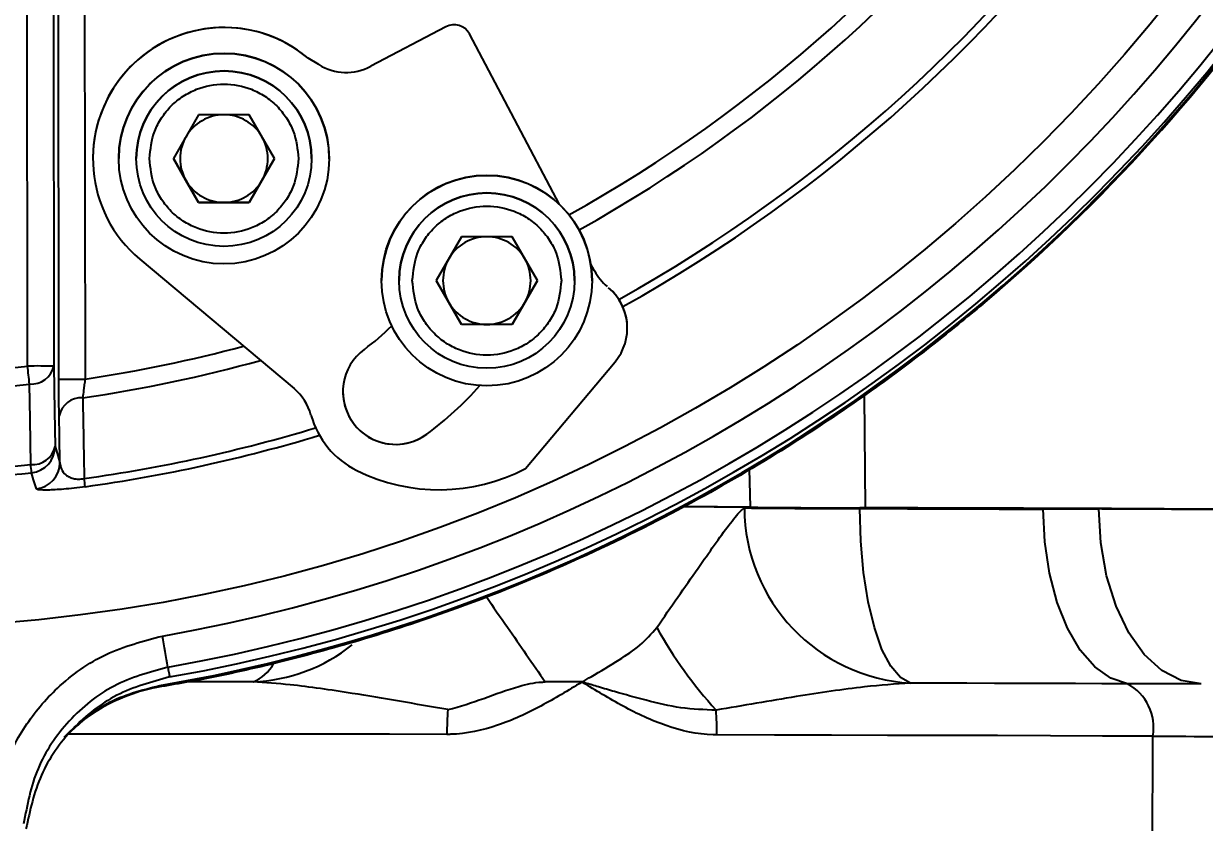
# Model space of a CAD drawing. Header units: millimetres. Extents: x 2384 to 4064, y 886 to 2074.
# Drawn here: x 2917.2 to 2984.5, y 1702.4 to 1748 of the extents above; entities that cross this region are included whole.
import ezdxf

# ---------------------------------------------------------------- set-up
doc = ezdxf.new("R2010")
doc.units = ezdxf.units.MM
doc.layers.add('标注', color=3, linetype='Continuous', lineweight=13)
doc.styles.add('SLDTEXTSTYLE1', font='txt.shx', dxfattribs={"width": 0.7, "bigfont": 'gbcbig.shx'})
doc.dimstyles.new('SLDDIMSTYLE12$0', dxfattribs={"dimtxt": 12, "dimasz": 10, "dimexe": 0, "dimexo": 0.0625, "dimgap": 0.875, "dimtad": 1, "dimdec": 1, "dimlfac": 1.8, "dimrnd": 1e-09, "dimzin": 12, "dimdsep": 46, "dimtxsty": 'SLDTEXTSTYLE1', "dimcen": 0.09, "dimdle": 8.16, "dimclrd": 3, "dimclre": 3, "dimadec": 0, "dimazin": 3, "dimtfac": 1, "dimtdec": 1, "dimtofl": 0, "dimtmove": 0, "dimatfit": 3, "dimfxl": 0, "dimfrac": 2, "dimtolj": 1, "dimlwd": 5, "dimlwe": 5, "dimarcsym": 0})

# ---------------------------------------------------------------- blocks, each defined once
blk = doc.blocks.new('*D53')
at = {"layer": 'Defpoints', "color": 0, "transparency": 16777216}
for p in [(2707.741, 1785.165), (2948.879, 1689.67), (2948.879, 1637.543)]:
    blk.add_point(p, dxfattribs=at)
at = {"layer": '标注', "color": 3, "lineweight": 5, "transparency": 16777216}
blk.add_line((2707.741, 1785.103), (2707.741, 1637.543), dxfattribs=at)
at = {"layer": '标注', "color": 3, "linetype": 'Continuous', "lineweight": 5, "transparency": 16777216}
for p, q in [((2948.879, 1689.607), (2948.879, 1637.543)), ((2717.741, 1637.543), (2938.879, 1637.543))]:
    blk.add_line(p, q, dxfattribs=at)
at = {"layer": '标注', "color": 3, "transparency": 16777216}
for points in [[(2717.741, 1639.21), (2717.741, 1635.877), (2707.741, 1637.543)], [(2938.879, 1639.21), (2938.879, 1635.877), (2948.879, 1637.543)]]:
    blk.add_solid(points, dxfattribs=at)
at = {"layer": '标注', "color": 0, "transparency": 16777216, "insert": (2828.31, 1643.418), "char_height": 10, "attachment_point": 5, "style": 'SLDTEXTSTYLE1'}
blk.add_mtext('\\A1;245', dxfattribs=at)

msp = doc.modelspace()

# ---------------------------------------------------------------- linework, layer by layer
at = {"color": 7, "linetype": 'Continuous', "lineweight": 25}
for p, q in [((2917.41, 1728.456), (2917.352, 1773.671)), ((2918.85, 1773.669), (2918.907, 1728.453)), ((2919.192, 1727.712), (2919.134, 1773.612)), ((2920.631, 1773.609), (2920.69, 1727.709)), ((2941.259, 1747.799), (2936.979, 1745.541)), ((2941.259, 1747.799), (2936.979, 1745.541)), ((2947.737, 1737.667), (2942.61, 1747.382)), ((2942.61, 1747.382), (2942.61, 1747.382)), ((2947.737, 1737.667), (2942.61, 1747.382)), ((2934.013, 1745.634), (2933.413, 1746.002)), ((2933.413, 1746.002), (2933.413, 1746.002)), ((2934.013, 1745.634), (2933.413, 1746.002)), ((2934.013, 1745.634), (2934.013, 1745.634)), ((2936.979, 1745.541), (2936.979, 1745.541)), ((2927.165, 1742.776), (2925.722, 1740.276)), ((2930.052, 1742.776), (2927.165, 1742.776)), ((2931.495, 1740.276), (2930.052, 1742.776)), ((2923.609, 1740.282), (2923.609, 1740.282)), ((2925.722, 1740.276), (2927.165, 1737.776)), ((2926.443, 1739.026), (2925.722, 1740.276)), ((2930.052, 1737.776), (2931.495, 1740.276)), ((2931.495, 1740.276), (2930.774, 1739.026)), ((2933.609, 1740.271), (2933.609, 1740.271)), ((2927.165, 1737.776), (2926.443, 1739.026)), ((2930.774, 1739.026), (2930.052, 1737.776)), ((2927.165, 1737.776), (2930.052, 1737.776)), ((2927.165, 1737.776), (2927.165, 1737.776)), ((2928.609, 1737.776), (2927.165, 1737.776)), ((2930.052, 1737.776), (2928.609, 1737.776)), ((2930.052, 1737.776), (2930.052, 1737.776)), ((2942.153, 1735.824), (2940.71, 1733.324)), ((2945.04, 1735.824), (2942.153, 1735.824)), ((2946.484, 1733.324), (2945.04, 1735.824)), ((2923.804, 1734.551), (2932.606, 1727.165)), ((2949.734, 1733.884), (2949.518, 1734.293)), ((2949.734, 1733.884), (2949.518, 1734.293)), ((2949.734, 1733.884), (2949.734, 1733.884)), ((2937.597, 1733.331), (2937.597, 1733.331)), ((2938.597, 1733.33), (2938.597, 1733.33)), ((2940.71, 1733.324), (2942.153, 1730.824)), ((2941.432, 1732.074), (2940.71, 1733.324)), ((2945.04, 1730.824), (2946.484, 1733.324)), ((2946.484, 1733.324), (2945.762, 1732.074)), ((2949.597, 1733.318), (2949.597, 1733.318)), ((2942.153, 1730.824), (2941.432, 1732.074)), ((2945.762, 1732.074), (2945.04, 1730.824)), ((2943.597, 1730.824), (2942.153, 1730.824)), ((2945.04, 1730.824), (2943.597, 1730.824)), ((2951.608, 1730.619), (2951.608, 1730.619)), ((2945.806, 1722.616), (2950.907, 1728.694)), ((2965.116, 1726.783), (2965.162, 1720.37)), ((2958.64, 1720.405), (2958.583, 1722.598)), ((2958.281, 1720.366), (2958.281, 1720.404)), ((2964.867, 1720.331), (2964.867, 1720.369)), ((2975.325, 1720.296), (2978.498, 1720.322)), ((2924.947, 1710.241), (2924.947, 1710.163)), ((2984.333, 1710.336), (2980.13, 1710.341)), ((2983.859, 1710.353), (2984.254, 1710.351)), ((2981.539, 1690.355), (2981.571, 1707.355))]:
    msp.add_line(p, q, dxfattribs=at)
at = {"color": 7, "linetype": 'Continuous', "lineweight": 25, "flags": 128}
for points in [[(2918.907, 1728.453), (2918.949, 1725.884), (2918.981, 1723.866)], [(2917.59, 1722.841), (2917.552, 1725.41), (2917.522, 1727.428)], [(2919.251, 1722.945), (2919.227, 1724.445), (2919.208, 1725.624)], [(2918.981, 1723.866), (2919.132, 1723.35), (2919.251, 1722.945)], [(2917.91, 1721.453), (2917.757, 1721.969), (2917.637, 1722.375)], [(2978.498, 1720.322), (2976.919, 1720.328), (2975.3, 1720.334), (2973.642, 1720.341), (2971.949, 1720.347), (2970.222, 1720.353), (2968.464, 1720.358), (2966.678, 1720.364), (2964.867, 1720.369)], [(2967.76, 1710.383), (2967.181, 1710.694), (2966.631, 1711.342), (2966.13, 1712.303), (2965.694, 1713.544), (2965.339, 1715.021), (2965.078, 1716.684), (2964.918, 1718.475), (2964.867, 1720.331)], [(2964.867, 1720.331), (2966.231, 1720.327), (2967.582, 1720.323), (2968.917, 1720.318), (2970.235, 1720.314), (2971.536, 1720.31), (2972.819, 1720.305), (2974.082, 1720.3), (2975.325, 1720.296)], [(2980.13, 1710.341), (2979.17, 1710.654), (2978.258, 1711.303), (2977.427, 1712.265), (2976.703, 1713.507), (2976.114, 1714.985), (2975.678, 1716.649), (2975.412, 1718.44), (2975.325, 1720.296)], [(2984.333, 1710.336), (2983.191, 1710.526), (2982.094, 1711.092), (2981.084, 1712.014), (2980.199, 1713.255), (2979.474, 1714.768), (2978.936, 1716.496), (2978.607, 1718.371), (2978.498, 1720.322)], [(2989.98, 1720.264), (2988.757, 1720.271), (2987.469, 1720.279), (2986.118, 1720.286), (2984.706, 1720.293), (2983.236, 1720.301), (2981.709, 1720.308), (2980.129, 1720.315), (2978.498, 1720.322)], [(2930.269, 1710.453), (2928.653, 1710.454), (2927.054, 1710.456), (2926.507, 1710.456)], [(2980.13, 1710.341), (2978.66, 1710.347), (2977.166, 1710.352), (2975.649, 1710.357), (2974.11, 1710.363), (2972.55, 1710.368), (2970.971, 1710.373), (2969.374, 1710.378), (2967.76, 1710.383)], [(2941.322, 1707.458), (2938.041, 1707.463), (2934.791, 1707.467), (2931.58, 1707.47), (2928.418, 1707.473), (2925.314, 1707.475), (2922.277, 1707.476), (2919.738, 1707.477)], [(2981.571, 1707.355), (2978.698, 1707.365), (2975.74, 1707.376), (2972.708, 1707.386), (2969.608, 1707.395), (2966.449, 1707.404), (2963.242, 1707.413), (2959.994, 1707.421), (2956.714, 1707.429)]]:
    msp.add_lwpolyline(points, dxfattribs=at)
at = {"color": 7, "linetype": 'Continuous', "lineweight": 25}
for centre, radius in [((2908.378, 1808.166), 94.663), ((2928.609, 1740.276), 6), ((2928.609, 1740.276), 5), ((2943.597, 1733.324), 6), ((2943.597, 1733.324), 5)]:
    msp.add_circle(centre, radius, dxfattribs=at)
for centre, radius, start, end in [((2908.613, 1808.594), 81.781, 299.01448, 350.2349), ((2908.612, 1808.592), 82.814, 299.07452, 350.46956), ((2908.605, 1808.579), 87.37, 299.12272, 350.91933), ((2908.603, 1808.575), 87.836, 299.12126, 350.91933), ((2908.379, 1808.166), 96.559, 279.97048, 350.17569), ((2908.376, 1808.16), 98.356, 279.97048, 350.17569), ((2908.358, 1808.128), 98.896, 279.98751, 350.15867), ((2908.1, 1807.703), 98.999, 310.10928, 341.02323), ((2908.1, 1807.797), 99, 279.79751, 336.85186), ((2941.725, 1746.915), 1, 27.82515, 117.82515), ((2941.725, 1746.915), 1, 27.82515, 117.82515), ((2928.609, 1740.276), 7.474, 50, 230), ((2928.609, 1740.276), 7.474, 50, 179.93876), ((2928.609, 1740.276), 6, 359.93876, 179.87751), ((2928.609, 1740.276), 5, 359.99969, 179.93876), ((2935.579, 1748.194), 3, 238.5537, 297.82515), ((2935.579, 1748.194), 3, 238.5537, 297.82515), ((2928.609, 1740.276), 2.5, 89.99969, 149.99969), ((2928.609, 1740.276), 2.5, 29.99969, 89.99969), ((2928.609, 1740.276), 2.5, 149.99969, 209.99969), ((2928.609, 1740.276), 2.5, 329.99969, 29.99969), ((2943.597, 1733.324), 6, 359.93876, 179.87751), ((2928.609, 1740.276), 2.5, 209.99969, 269.99969), ((2928.609, 1740.276), 2.5, 269.99969, 329.99969), ((2943.597, 1733.324), 5, 359.99969, 179.93876), ((2943.597, 1733.324), 2.5, 89.99969, 149.99969), ((2943.597, 1733.324), 2.5, 29.99969, 89.99969), ((2943.597, 1733.324), 2.5, 149.99969, 209.99969), ((2943.597, 1733.324), 2.5, 329.99969, 29.99969), ((2952.387, 1735.285), 3, 207.82515, 230), ((2952.387, 1735.285), 3, 207.82515, 230), ((2948.608, 1730.623), 3, 320, 50), ((2948.608, 1730.623), 3, 359.93876, 50), ((2943.597, 1733.324), 2.5, 209.99969, 269.99969), ((2943.597, 1733.324), 2.5, 269.99969, 329.99969), ((2928.609, 1740.276), 13.5, 306.36279, 315.13033), ((2908.613, 1808.594), 81.781, 278.49207, 284.9596), ((2938.391, 1726.989), 3, 126.36279, 306.36279), ((2908.649, 1808.661), 80.682, 263.91174, 276.23432), ((2917.934, 1604.98), 123.477, 89.54842, 90.24317), ((2359.671, 1667.466), 561.064, 6.13508, 6.24064), ((2917.627, 1728.735), 1.311, 265.38098, 347.59486), ((2908.612, 1808.592), 82.814, 278.29321, 285.46026), ((2920.166, 1851.185), 123.477, 269.54842, 270.24317), ((2908.648, 1808.659), 81.714, 263.91174, 276.23432), ((2930.678, 1724.867), 3, 15.38287, 50), ((2938.391, 1726.989), 3, 179.93876, 306.36279), ((2928.609, 1740.276), 19.5, 306.36279, 318.43109), ((2928.609, 1740.276), 19.5, 306.36279, 318.43104), ((2920.475, 1725.351), 1.296, 86.38618, 167.81695), ((2938.391, 1726.989), 5, 195.38287, 243.70737), ((2908.605, 1808.579), 87.37, 277.91619, 286.78446), ((2908.603, 1808.575), 87.836, 277.91619, 286.84135), ((2917.699, 1724.149), 1.313, 265.24376, 347.56308), ((2917.481, 1723.866), 1.5, 275.96273, 359.98538), ((2908.639, 1808.643), 86.736, 264.19127, 275.9548), ((2908.64, 1808.646), 86.271, 264.19127, 275.9548), ((2872.581, 1718.11), 45.257, 5.40722, 6.0002), ((2917.751, 1722.945), 1.5, 276.10033, 359.98556), ((2940.884, 1731.985), 10.583, 243.58851, 297.71587), ((2877.932, 1716.067), 43.121, 7.34172, 7.96399), ((2953.277, 1236.458), 483.972, 89.4076, 89.81392), ((2953.284, 1193.679), 526.753, 89.41742, 89.82957), ((2966.034, 2556.706), 836.338, 269.468817, 269.920028), ((2968.323, 1720.409), 10.042, 180.24385, 266.78987), ((2966.034, 2556.667), 836.338, 269.468817, 269.920028), ((2966.453, 2580.954), 860.585, 269.479846, 269.914094), ((2956.626, -3173.091), 4893.468, 89.52392, 89.900045), ((2975.581, 1726.008), 25.54, 209.19876, 222.24003), ((2700.274, 1673.117), 228.345, 9.62348, 10.07571), ((2929.863, 1720.185), 9.74, 272.38743, 308.50941), ((2929.382, 1712.637), 2.358, 292.10724, 330.54383), ((2926.648, 1700.309), 10, 99.79755, 135.77135), ((2978.784, 1707.851), 2.831, 349.90928, 61.62169), ((2963.455, 1707.45), 22.133, 176.32674, 179.97909), ((2935.182, 1707.503), 21.533, 359.80325, 3.55762), ((2992.297, 4628.576), 2921.241, 269.789638, 269.937378)]:
    msp.add_arc(centre, radius, start, end, dxfattribs=at)
for points, knots in [([(2924.359, 1740.276), (2924.415, 1740.811), (2924.503, 1741.633), (2925.033, 1742.623), (2925.581, 1743.303), (2926.262, 1743.855), (2927.251, 1744.368), (2928.609, 1744.629), (2929.966, 1744.368), (2930.955, 1743.855), (2931.636, 1743.303), (2932.184, 1742.623), (2932.714, 1741.633), (2932.802, 1740.811), (2932.859, 1740.276)], [0, 0, 0, 0, 0.119728, 0.18418, 0.25, 0.31582, 0.380272, 0.5, 0.619728, 0.68418, 0.75, 0.81582, 0.880272, 1, 1, 1, 1]), ([(2932.859, 1740.276), (2932.802, 1739.742), (2932.714, 1738.919), (2932.184, 1737.929), (2931.636, 1737.25), (2930.955, 1736.697), (2929.966, 1736.184), (2928.609, 1735.924), (2927.251, 1736.184), (2926.262, 1736.697), (2925.581, 1737.25), (2925.033, 1737.929), (2924.503, 1738.919), (2924.415, 1739.742), (2924.359, 1740.276)], [0, 0, 0, 0, 0.119728, 0.18418, 0.25, 0.31582, 0.380272, 0.5, 0.619728, 0.68418, 0.75, 0.81582, 0.880272, 1, 1, 1, 1]), ([(2939.347, 1733.324), (2939.404, 1733.859), (2939.491, 1734.681), (2940.021, 1735.671), (2940.569, 1736.351), (2941.25, 1736.903), (2942.24, 1737.416), (2943.597, 1737.677), (2944.954, 1737.416), (2945.943, 1736.903), (2946.624, 1736.351), (2947.173, 1735.671), (2947.703, 1734.681), (2947.79, 1733.859), (2947.847, 1733.324)], [0, 0, 0, 0, 0.119728, 0.18418, 0.25, 0.31582, 0.380272, 0.5, 0.619728, 0.68418, 0.75, 0.81582, 0.880272, 1, 1, 1, 1]), ([(2947.847, 1733.324), (2947.79, 1732.79), (2947.703, 1731.967), (2947.173, 1730.978), (2946.624, 1730.298), (2945.943, 1729.746), (2944.954, 1729.232), (2943.597, 1728.972), (2942.24, 1729.232), (2941.25, 1729.746), (2940.569, 1730.298), (2940.021, 1730.978), (2939.491, 1731.967), (2939.404, 1732.79), (2939.347, 1733.324)], [0, 0, 0, 0, 0.119728, 0.18418, 0.25, 0.31582, 0.380272, 0.5, 0.619728, 0.68418, 0.75, 0.81582, 0.880272, 1, 1, 1, 1]), ([(2971.881, 1731.986), (2970.953, 1731.222), (2968.872, 1729.507), (2965.271, 1726.832), (2960.819, 1723.84), (2955.439, 1720.67), (2949.073, 1717.473), (2942.709, 1714.867), (2936.844, 1712.917), (2931.978, 1711.59), (2927.831, 1710.65), (2925.298, 1710.222), (2924.275, 1710.05)], [0, 0, 0, 0, 0.0679644, 0.1524883, 0.2535699, 0.3712073, 0.5053982, 0.6561399, 0.7596863, 0.854749, 0.9413276, 1, 1, 1, 1]), ([(2919.208, 1725.624), (2919.203, 1725.974), (2919.195, 1726.599), (2919.193, 1727.371), (2919.192, 1727.712)], [0, 0, 0, 0, 0.559211, 1, 1, 1, 1]), ([(2920.69, 1727.709), (2920.674, 1727.597), (2920.645, 1727.384), (2920.598, 1727.009), (2920.573, 1726.785), (2920.557, 1726.644)], [0, 0, 0, 0, 0.288214, 0.551153, 1, 1, 1, 1]), ([(2920.557, 1726.644), (2920.572, 1725.785), (2920.599, 1724.25), (2920.626, 1722.716), (2920.638, 1722.041)], [0, 0, 0, 0, 0.56, 1, 1, 1, 1]), ([(2919.251, 1722.945), (2919.298, 1722.7), (2919.355, 1722.401), (2919.758, 1722.132), (2919.995, 1722.041), (2920.246, 1722.005), (2920.47, 1722.012), (2920.581, 1722.031), (2920.638, 1722.041)], [0, 0, 0, 0, 0.563128, 0.690506, 0.805663, 0.905901, 0.952646, 1, 1, 1, 1]), ([(2920.7, 1721.577), (2920.487, 1721.549), (2920.048, 1721.491), (2919.46, 1721.435), (2918.95, 1721.397), (2918.44, 1721.378), (2918.01, 1721.389), (2917.944, 1721.431), (2917.91, 1721.453)], [0, 0, 0, 0, 0.120728, 0.249078, 0.373105, 0.501665, 0.740986, 1, 1, 1, 1]), ([(2953.286, 1713.549), (2954.092, 1714.707), (2955.243, 1716.362), (2956.579, 1718.272), (2957.408, 1719.412), (2957.983, 1720.14), (2958.209, 1720.312), (2958.281, 1720.366)], [0, 0, 0, 0, 0.4055869, 0.5792901, 0.7524387, 0.9216649, 1, 1, 1, 1]), ([(2989.907, 1720.24), (2989.768, 1720.241), (2988.736, 1720.25), (2986.052, 1720.267), (2982.221, 1720.289), (2979.25, 1720.302), (2977.923, 1720.308)], [0, 0, 0, 0, 0.052381, 0.389911, 0.727442, 1, 1, 1, 1]), ([(2943.552, 1715.328), (2943.955, 1714.745), (2945.045, 1713.167), (2946.203, 1711.499), (2946.932, 1710.448)], [0, 0, 0, 0, 0.3699834, 1, 1, 1, 1]), ([(2949.025, 1710.445), (2949.039, 1710.453), (2949.211, 1710.552), (2949.93, 1710.964), (2951.038, 1711.64), (2952.359, 1712.489), (2952.978, 1713.197), (2953.286, 1713.549)], [0, 0, 0, 0, 0.009396, 0.109199, 0.458589, 0.730559, 1, 1, 1, 1]), ([(2915.395, 1702.528), (2915.552, 1703.478), (2915.865, 1705.373), (2917.183, 1707.972), (2919.147, 1710.301), (2921.815, 1712.201), (2924.002, 1712.777), (2925.097, 1713.066)], [0, 0, 0, 0, 0.187272, 0.373654, 0.560801, 0.77997, 1, 1, 1, 1]), ([(2925.406, 1711.29), (2924.353, 1710.999), (2922.248, 1710.419), (2919.67, 1708.326), (2917.796, 1705.581), (2917.388, 1703.432), (2917.184, 1702.357)], [0, 0, 0, 0, 0.249744, 0.499535, 0.749623, 1, 1, 1, 1]), ([(2925.406, 1711.29), (2925.426, 1711.186), (2925.462, 1711), (2925.496, 1710.813), (2925.51, 1710.731)], [0, 0, 0, 0, 0.56, 1, 1, 1, 1]), ([(2925.51, 1710.731), (2924.478, 1710.449), (2922.417, 1709.884), (2919.876, 1707.863), (2917.997, 1705.211), (2917.545, 1703.118), (2917.319, 1702.07)], [0, 0, 0, 0, 0.250047, 0.499449, 0.749396, 1, 1, 1, 1]), ([(2919.945, 1707.697), (2920.586, 1708.255), (2922.034, 1709.515), (2923.904, 1709.982), (2924.947, 1710.241)], [0, 0, 0, 0, 0.442756, 1, 1, 1, 1]), ([(2941.367, 1708.868), (2939.53, 1709.19), (2936.428, 1709.735), (2932.731, 1710.284), (2930.964, 1710.405), (2930.269, 1710.453)], [0, 0, 0, 0, 0.468113, 0.790651, 1, 1, 1, 1]), ([(2949.025, 1710.445), (2949.019, 1710.442), (2948.243, 1709.97), (2946.697, 1709.031), (2944.236, 1707.88), (2942.37, 1707.467), (2941.394, 1707.459), (2941.322, 1707.458)], [0, 0, 0, 0, 0.00215, 0.325508, 0.647542, 0.974162, 1, 1, 1, 1]), ([(2941.367, 1708.868), (2941.375, 1708.87), (2942.071, 1709.039), (2943.424, 1709.507), (2945.169, 1710.152), (2946.354, 1710.436), (2946.863, 1710.447), (2946.932, 1710.448)], [0, 0, 0, 0, 0.003747, 0.36801, 0.732153, 0.963909, 1, 1, 1, 1]), ([(2949.025, 1710.445), (2949.017, 1710.445), (2949, 1710.445), (2948.95, 1710.445), (2948.775, 1710.445), (2948.089, 1710.447), (2947.444, 1710.448), (2946.932, 1710.448)], [0, 0, 0, 0, 0.011402, 0.023287, 0.070825, 0.261018, 1, 1, 1, 1]), ([(2956.714, 1707.429), (2956.643, 1707.43), (2955.667, 1707.442), (2953.803, 1707.862), (2951.347, 1709.022), (2949.804, 1709.967), (2949.03, 1710.442), (2949.025, 1710.445)], [0, 0, 0, 0, 0.025838, 0.352458, 0.674492, 0.99785, 1, 1, 1, 1]), ([(2956.673, 1708.839), (2956.001, 1708.862), (2954.653, 1708.907), (2952.734, 1709.382), (2951.175, 1709.807), (2950.142, 1710.112), (2949.646, 1710.26), (2949.357, 1710.346), (2949.185, 1710.397), (2949.064, 1710.433), (2949.037, 1710.441), (2949.025, 1710.445)], [0, 0, 0, 0, 0.257784, 0.516877, 0.755475, 0.875183, 0.926464, 0.952087, 0.989472, 0.99503, 1, 1, 1, 1]), ([(2967.76, 1710.383), (2966.901, 1710.322), (2964.867, 1710.177), (2961.122, 1709.605), (2958.207, 1709.103), (2956.673, 1708.839)], [0, 0, 0, 0, 0.2573396, 0.6093592, 1, 1, 1, 1])]:
    msp.add_open_spline(points, degree=3, knots=knots, dxfattribs=at)

# ---------------------------------------------------------------- dimensions: what is measured, and where the dimension line sits
at = {"layer": '标注'}
dim = msp.add_linear_dim(base=(2948.879, 1637.543), p1=(2707.741, 1785.165), p2=(2948.879, 1689.67), text='245', dimstyle='SLDDIMSTYLE12$0', override={"dimtxt": 10, "dimtdec": 3, "dimtzin": 0}, dxfattribs=at)
dim.commit()
dim.dimension.update_dxf_attribs({"geometry": '*D53', "text_midpoint": (2828.31, 1637.543), "dimtype": 160})

doc.saveas('drawing.dxf')
